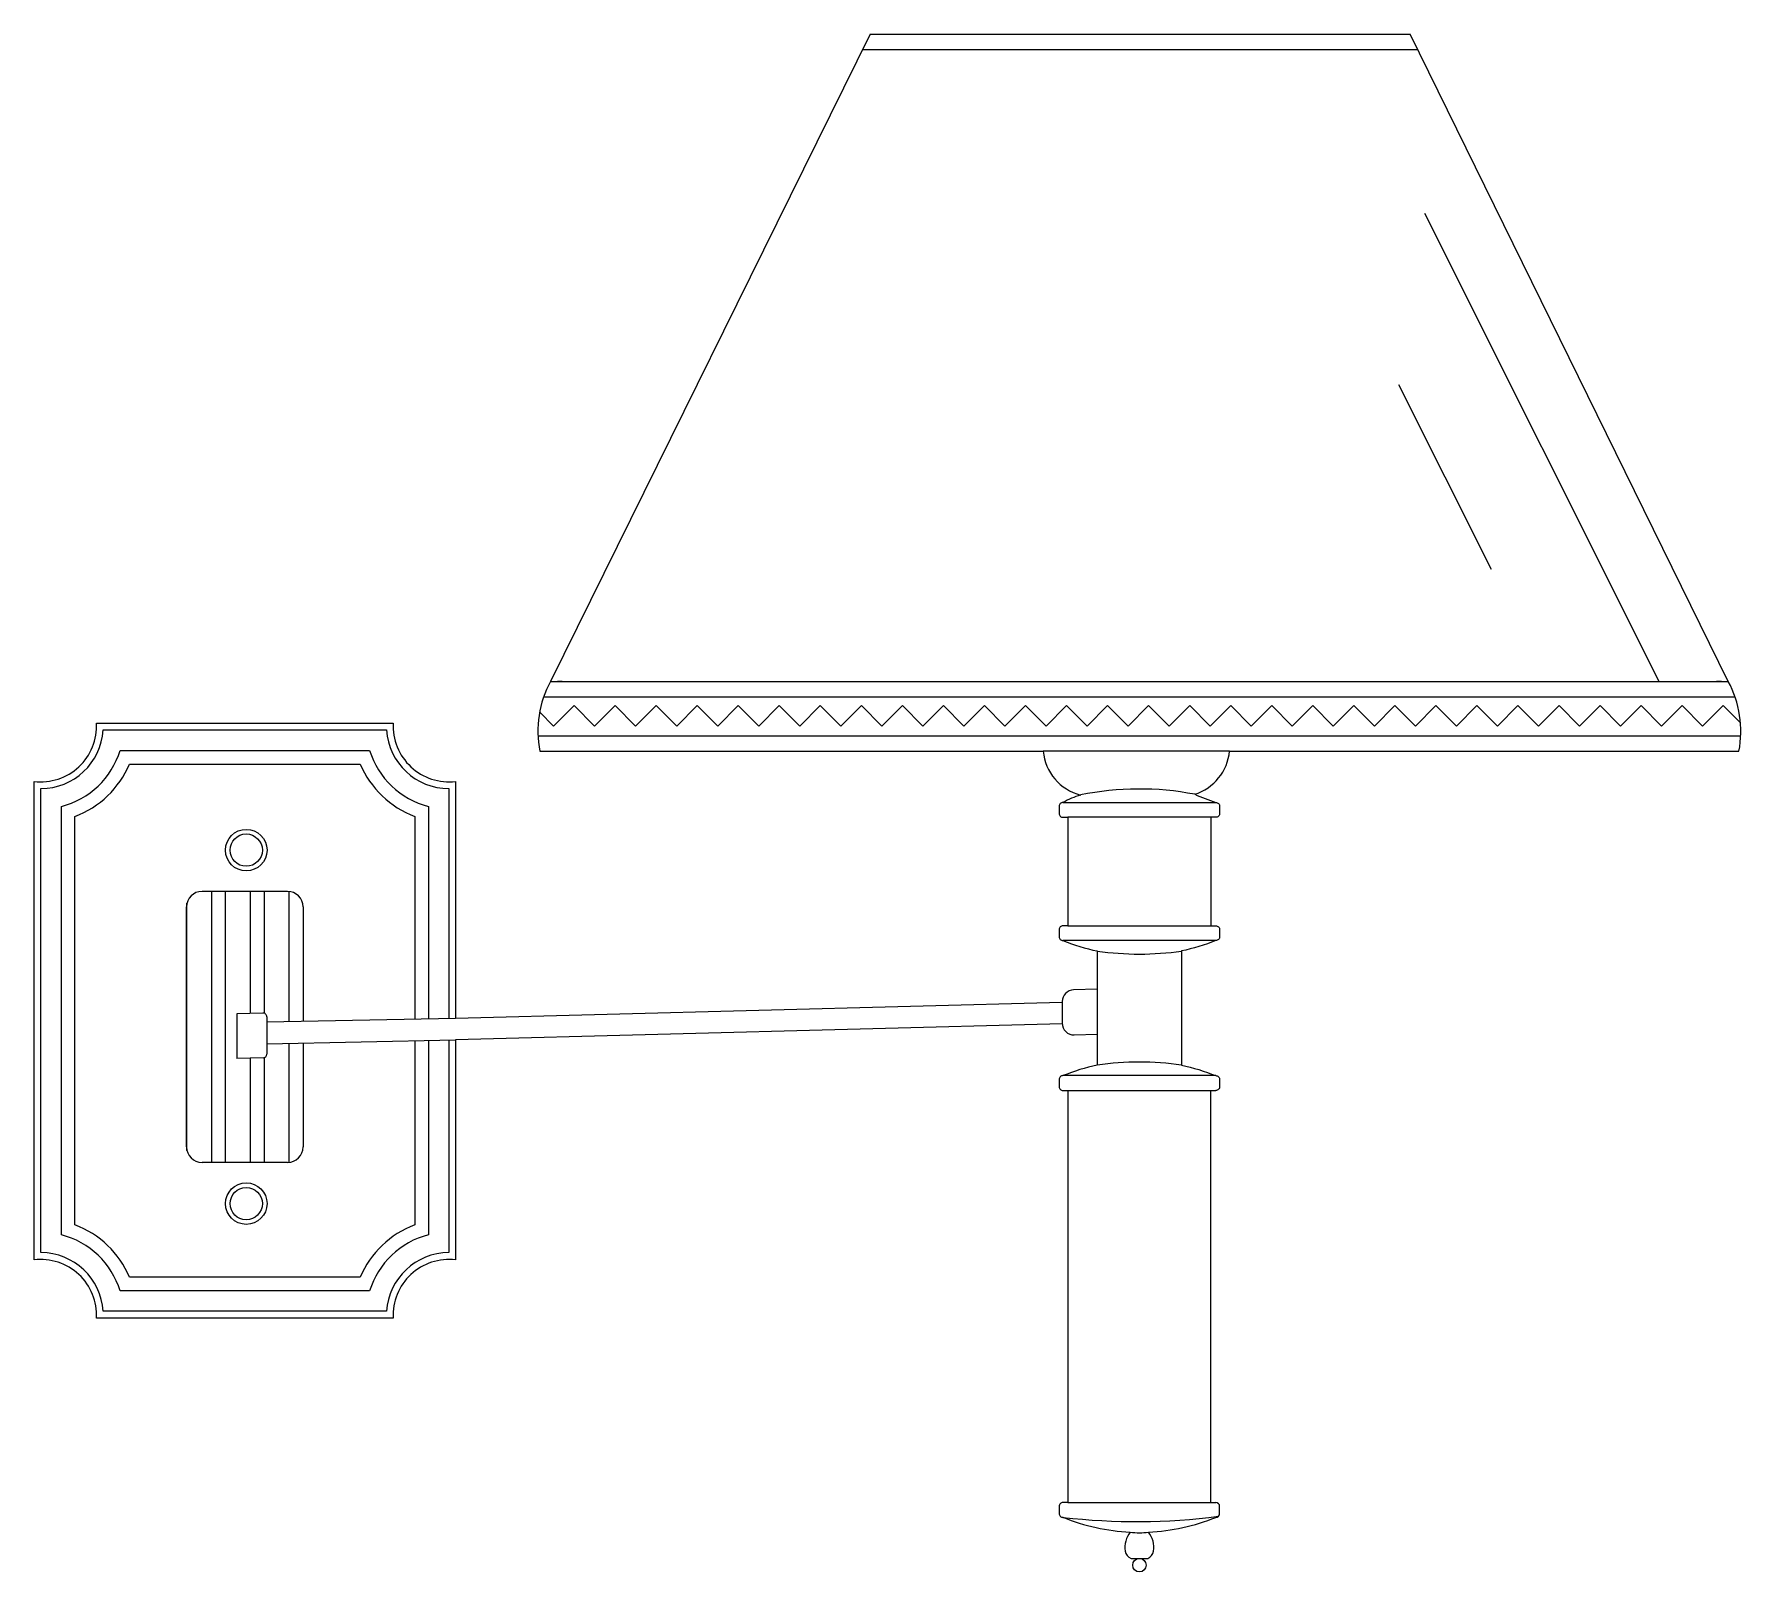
# Model space of a CAD drawing. Extents: x 1251 to 1608, y 1361 to 1683.
import ezdxf

# ---------------------------------------------------------------- set-up
doc = ezdxf.new("R2010")
doc.units = 0
doc.header["$MEASUREMENT"] = 0
for name, color, linetype in [('3', 3, 'CONTINUOUS'), ('4', 4, 'CONTINUOUS'), ('7', 7, 'CONTINUOUS'), ('BH', 3, 'CONTINUOUS')]:
    doc.layers.add(name, color=color, linetype=linetype)

msp = doc.modelspace()

# ---------------------------------------------------------------- hatches: boundary and pattern name
at = {"layer": 'BH'}
h = msp.add_hatch(dxfattribs=at)
h.set_pattern_fill('ZIGZAG', color=256, scale=48.6, angle=135, style=0)
h.set_pattern_definition([(135, (-2918.909, 962.2576), (-8.591347, 7e-16), [6.075, -6.075]), (225, (-2923.205, 966.553), (-7e-16, -8.591347), [6.075, -6.075])])
h.paths.add_polyline_path([(1608.12, 1535.86, 0.094067), (1606.93, 1543.96), (1357.52, 1543.96, 0.094067), (1356.32, 1535.86)])

# ---------------------------------------------------------------- linework, layer by layer
at = {"layer": '3'}
for p, q in [((1424.24, 1679.46), (1540.51, 1679.46)), ((1591.05, 1547.2), (1542.01, 1645.18)), ((1555.91, 1570.66), (1536.57, 1609.3)), ((1357.52, 1543.96), (1606.93, 1543.96)), ((1356.32, 1535.86), (1608.12, 1535.86)), ((1466.23, 1521.87), (1498.22, 1521.87)), ((1497.17, 1518.77), (1467.28, 1518.77)), ((1467.28, 1496.08), (1497.17, 1496.08)), ((1498.22, 1492.99), (1466.23, 1492.99)), ((1498.22, 1464.7), (1466.23, 1464.7)), ((1467.28, 1461.6), (1498.22, 1461.6)), ((1467.28, 1375.34), (1497.17, 1375.34))]:
    msp.add_line(p, q, dxfattribs=at)
for points in [[(1337.65, 1472.17), (1337.65, 1427.65, 0.394406), (1324.61, 1415.37), (1265.32, 1415.37, 0.394406), (1252.27, 1427.65), (1252.27, 1524.78, 0.394406), (1265.32, 1537.05), (1324.61, 1537.05, 0.394406), (1337.65, 1524.78), (1337.65, 1476.66)], [(1333.38, 1472.06), (1333.38, 1431.38, 0.260884), (1321.08, 1419.65), (1268.85, 1419.65, 0.260884), (1256.55, 1431.38), (1256.55, 1521.05, 0.260884), (1268.85, 1532.78), (1321.08, 1532.78, 0.260884), (1333.38, 1521.05), (1333.38, 1476.57)], [(1330.53, 1471.96), (1330.53, 1433.46, 0.203716), (1319.09, 1422.5), (1270.84, 1422.5, 0.203716), (1259.4, 1433.46), (1259.4, 1518.96, 0.203716), (1270.84, 1529.93), (1319.09, 1529.93, 0.203716), (1330.53, 1518.96), (1330.53, 1476.51)]]:
    msp.add_lwpolyline(points, format="xyb", dxfattribs=at)
for centre, radius in [((1295.25, 1511.9), 4.35), ((1295.25, 1511.9), 3.38), ((1295.25, 1437.91), 4.35), ((1295.25, 1437.91), 3.38)]:
    msp.add_circle(centre, radius, dxfattribs=at)
for centre, radius, start, end in [((1482.23, 1463.51), 61.19, 79.0911, 101.6195), ((1482.23, 1551.34), 61.19, 261.7175, 278.2825), ((1482.23, 1406.34), 61.19, 81.7175, 98.2825), ((1481.55, 1504.48), 133.12, 263.3928, 277.4421), ((1482.23, 1380.84), 11.82, 260.7025, 279.2975)]:
    msp.add_arc(centre, radius, start, end, dxfattribs=at)
at = {"layer": '4'}
for p, q in [((1425.84, 1682.7), (1538.92, 1682.7)), ((1501.1, 1532.62), (1462.09, 1532.62)), ((1501.1, 1532.62), (1607.74, 1532.62)), ((1473.41, 1482.78), (1473.41, 1473.38)), ((1466.09, 1480.04), (1339.08, 1476.69)), ((1466.09, 1480.22), (1466.09, 1475.67)), ((1298.72, 1477.81), (1293.27, 1477.66)), ((1293.27, 1477.67), (1293.27, 1468.27)), ((1299.56, 1477), (1299.56, 1469.21)), ((1339.08, 1476.69), (1299.56, 1475.86)), ((1299.56, 1471.38), (1339.08, 1472.21)), ((1466.1, 1475.55), (1339.08, 1472.21)), ((1298.77, 1468.4), (1293.27, 1468.27)), ((1497.17, 1375.34), (1497.17, 1461.6)), ((1497.17, 1375.34), (1498.22, 1375.34)), ((1499.03, 1373.06), (1499.03, 1374.53)), ((1480.47, 1363.65), (1483.97, 1363.65))]:
    msp.add_line(p, q, dxfattribs=at)
for points in [[(1425.84, 1682.7), (1358.94, 1547.2, 0.173025), (1356.7, 1532.62), (1462.09, 1532.62)], [(1339.08, 1472.21), (1339.08, 1426.14, 0.464236), (1326.02, 1413.95), (1263.91, 1413.95, 0.464236), (1250.85, 1426.14), (1250.85, 1526.28, 0.464236), (1263.91, 1538.48), (1326.02, 1538.48, 0.464236), (1339.08, 1526.28), (1339.08, 1476.69)], [(1469.9, 1523.44, 0.049927), (1466.23, 1521.87, 0.414214), (1465.42, 1521.06), (1465.42, 1519.58, 0.414214), (1466.23, 1518.77), (1467.28, 1518.77), (1467.28, 1496.08), (1466.23, 1496.08, 0.414214), (1465.42, 1495.27), (1465.42, 1493.8, 0.414214), (1466.23, 1492.99, 0.044111), (1473.41, 1490.79), (1473.41, 1482.78), (1468.46, 1482.64, 0.406259), (1466.09, 1480.22)], [(1493.81, 1523.59, 0.018942), (1498.22, 1521.87, -0.414214), (1499.03, 1521.06), (1499.03, 1519.58, -0.414214), (1498.22, 1518.77), (1497.17, 1518.77), (1497.17, 1496.08), (1498.22, 1496.08, -0.414214), (1499.03, 1495.27), (1499.03, 1493.8, -0.414214), (1498.22, 1492.99, -0.044111), (1491.04, 1490.79), (1491.04, 1466.89, -0.044111), (1498.22, 1464.7, -0.414214), (1499.03, 1463.89), (1499.03, 1462.41, -0.414214), (1498.22, 1461.6)], [(1466.09, 1475.67, 0.422213), (1468.59, 1473.24), (1473.41, 1473.38), (1473.41, 1466.89, 0.044111), (1466.23, 1464.7, 0.414214), (1465.42, 1463.89), (1465.42, 1462.41, 0.414214), (1466.23, 1461.6), (1467.28, 1461.6), (1467.28, 1375.34), (1466.23, 1375.34, 0.414214), (1465.42, 1374.53), (1465.42, 1373.06, 0.414214), (1466.23, 1372.25, 0.08515), (1480.32, 1369.17)], [(1480.32, 1369.17, 0.202458), (1479.24, 1365.18, 0.2246), (1480.47, 1363.65)], [(1483.97, 1363.65, 0.229619), (1485.21, 1365.18, 0.202458), (1484.14, 1369.17)]]:
    msp.add_lwpolyline(points, format="xyb", dxfattribs=at)
msp.add_lwpolyline([(1605.51, 1547.2), (1538.92, 1682.7)], dxfattribs=at)
msp.add_circle((1482.23, 1362.24), 1.41, dxfattribs=at)
for centre, radius, start, end in [((1360.89, 1543.39), 3.84, 82.6189, 97.3811), ((1603.56, 1543.39), 3.84, 82.6189, 97.3811), ((1586.19, 1536.77), 21.95, 349.0888, 28.3545), ((1472.52, 1533.59), 10.48, 185.3025, 255.5502), ((1490.67, 1533.59), 10.48, 287.4041, 354.6975), ((1298.75, 1477), 0.81, 0, 91.5605), ((1298.75, 1469.21), 0.81, 271.5605, 0), ((1482.23, 1411.76), 42.63, 272.5682, 292.0362), ((1498.22, 1374.53), 0.81, 0, 90), ((1498.22, 1373.06), 0.81, 270, 0)]:
    msp.add_arc(centre, radius, start, end, dxfattribs=at)
at = {"layer": '7'}
for p, q in [((1358.94, 1547.2), (1605.51, 1547.2)), ((1303.91, 1503.27), (1285.99, 1503.27)), ((1282.75, 1449.78), (1282.75, 1500.03)), ((1307.15, 1500.03), (1307.15, 1476.02)), ((1307.15, 1471.54), (1307.15, 1449.78)), ((1303.91, 1446.54), (1285.99, 1446.54))]:
    msp.add_line(p, q, dxfattribs=at)
for centre, start, end in [((1285.99, 1500.03), 90, 180), ((1303.91, 1500.03), 360, 90), ((1285.99, 1449.78), 180, 270), ((1303.91, 1449.78), 270, 360)]:
    msp.add_arc(centre, 3.24, start, end, dxfattribs=at)
at = {"layer": 'BH'}
for p, q in [((1282.84, 1449.02), (1282.84, 1500.79)), ((1288.07, 1446.54), (1288.07, 1503.27)), ((1290.94, 1446.54), (1290.94, 1503.27)), ((1296.17, 1477.74), (1296.17, 1503.27)), ((1299.04, 1477.75), (1299.04, 1503.27)), ((1304.27, 1475.96), (1304.27, 1503.25)), ((1304.27, 1446.56), (1304.27, 1471.48)), ((1296.17, 1446.54), (1296.17, 1468.34)), ((1299.04, 1446.54), (1299.04, 1468.46))]:
    msp.add_line(p, q, dxfattribs=at)

doc.saveas('drawing.dxf')
